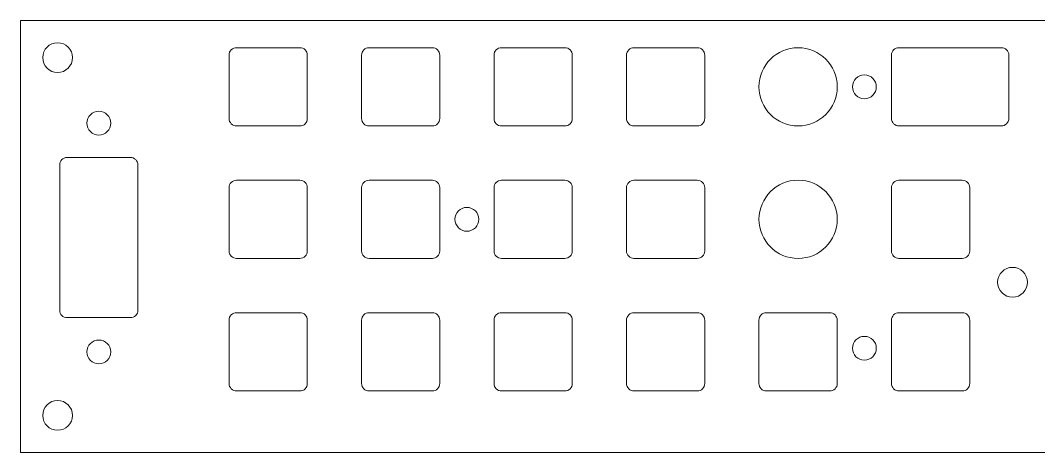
# Model space of a CAD drawing. Header units: millimetres. Extents: x -419 to 398, y -93 to 96.
# Drawn here: x -126 to 10.7, y -93.1 to -35.1 of the extents above; entities that cross this region are included whole.
import ezdxf

# ---------------------------------------------------------------- set-up
doc = ezdxf.new("R2010")
doc.units = ezdxf.units.MM
doc.header["$MEASUREMENT"] = 0
doc.layers.add('LED Strip', color=7, linetype='Continuous')

msp = doc.modelspace()

# ---------------------------------------------------------------- linework, layer by layer
at = {"layer": 'LED Strip', "color": 250, "lineweight": 9}
msp.add_lwpolyline([(-126, -93.101), (126, -93.101), (126, -35.101), (-126, -35.101), (-126, -93.101)], close=True, dxfattribs=at)
for centre, major_axis in [((-121, -40.101), (0, 2)), ((-21.6179, -44.0168), (0, 5.25)), ((-12.7279, -44.0168), (0, 1.6)), ((-115.4743, -48.8941), (0, 1.6)), ((-21.6179, -61.7968), (0, 5.25)), ((-66.0679, -61.7968), (0, 1.6)), ((7.1621, -70.2418), (0, 2)), ((-12.7279, -79.1017), (0, 1.6)), ((-115.4743, -79.5894), (0, 1.6)), ((-121, -88.101), (0, 2))]:
    msp.add_ellipse(centre, major_axis=major_axis, ratio=1, dxfattribs=at)
for points, knots in [([(-88.4879, -49.2668), (-88.4879, -49.2668), (-96.9879, -49.2668), (-96.9879, -49.2668), (-96.9879, -49.2668), (-97.2529, -49.267), (-97.5072, -49.1619), (-97.6947, -48.9746), (-97.6947, -48.9746), (-97.8823, -48.7873), (-97.9877, -48.5319), (-97.9879, -48.2668), (-97.9879, -48.2668), (-97.9879, -48.2668), (-97.9879, -39.7668), (-97.9879, -39.7668), (-97.9879, -39.7668), (-97.988, -39.5018), (-97.8829, -39.2475), (-97.6956, -39.06), (-97.6956, -39.06), (-97.5083, -38.8724), (-97.2529, -38.767), (-96.9879, -38.7668), (-96.9879, -38.7668), (-96.9879, -38.7668), (-88.4879, -38.7668), (-88.4879, -38.7668), (-88.4879, -38.7668), (-88.2228, -38.7667), (-87.9686, -38.8718), (-87.781, -39.0591), (-87.781, -39.0591), (-87.5935, -39.2464), (-87.488, -39.5018), (-87.4879, -39.7668), (-87.4879, -39.7668), (-87.4879, -39.7668), (-87.4879, -48.2668), (-87.4879, -48.2668), (-87.4879, -48.2668), (-87.4877, -48.5319), (-87.5928, -48.7861), (-87.7801, -48.9737), (-87.7801, -48.9737), (-87.9674, -49.1612), (-88.2228, -49.2667), (-88.4879, -49.2668)], [0, 0, 0, 0, 0.07692308, 0.07692308, 0.07692308, 0.07692308, 0.15384615, 0.15384615, 0.15384615, 0.15384615, 0.23076923, 0.23076923, 0.23076923, 0.23076923, 0.30769231, 0.30769231, 0.30769231, 0.30769231, 0.38461538, 0.38461538, 0.38461538, 0.38461538, 0.46153846, 0.46153846, 0.46153846, 0.46153846, 0.53846154, 0.53846154, 0.53846154, 0.53846154, 0.61538462, 0.61538462, 0.61538462, 0.61538462, 0.69230769, 0.69230769, 0.69230769, 0.69230769, 0.76923077, 0.76923077, 0.76923077, 0.76923077, 0.84615385, 0.84615385, 0.84615385, 0.84615385, 1, 1, 1, 1]), ([(-70.7079, -49.2668), (-70.7079, -49.2668), (-79.2079, -49.2668), (-79.2079, -49.2668), (-79.2079, -49.2668), (-79.4729, -49.267), (-79.7272, -49.1619), (-79.9147, -48.9746), (-79.9147, -48.9746), (-80.1023, -48.7873), (-80.2077, -48.5319), (-80.2079, -48.2668), (-80.2079, -48.2668), (-80.2079, -48.2668), (-80.2079, -39.7668), (-80.2079, -39.7668), (-80.2079, -39.7668), (-80.208, -39.5018), (-80.1029, -39.2475), (-79.9156, -39.06), (-79.9156, -39.06), (-79.7283, -38.8724), (-79.4729, -38.767), (-79.2079, -38.7668), (-79.2079, -38.7668), (-79.2079, -38.7668), (-70.7079, -38.7668), (-70.7079, -38.7668), (-70.7079, -38.7668), (-70.4428, -38.7667), (-70.1886, -38.8718), (-70.001, -39.0591), (-70.001, -39.0591), (-69.8135, -39.2464), (-69.708, -39.5018), (-69.7079, -39.7668), (-69.7079, -39.7668), (-69.7079, -39.7668), (-69.7079, -48.2668), (-69.7079, -48.2668), (-69.7079, -48.2668), (-69.7077, -48.5319), (-69.8128, -48.7861), (-70.0001, -48.9737), (-70.0001, -48.9737), (-70.1874, -49.1612), (-70.4428, -49.2667), (-70.7079, -49.2668)], [0, 0, 0, 0, 0.07692308, 0.07692308, 0.07692308, 0.07692308, 0.15384615, 0.15384615, 0.15384615, 0.15384615, 0.23076923, 0.23076923, 0.23076923, 0.23076923, 0.30769231, 0.30769231, 0.30769231, 0.30769231, 0.38461538, 0.38461538, 0.38461538, 0.38461538, 0.46153846, 0.46153846, 0.46153846, 0.46153846, 0.53846154, 0.53846154, 0.53846154, 0.53846154, 0.61538462, 0.61538462, 0.61538462, 0.61538462, 0.69230769, 0.69230769, 0.69230769, 0.69230769, 0.76923077, 0.76923077, 0.76923077, 0.76923077, 0.84615385, 0.84615385, 0.84615385, 0.84615385, 1, 1, 1, 1]), ([(-52.9279, -49.2668), (-52.9279, -49.2668), (-61.4279, -49.2668), (-61.4279, -49.2668), (-61.4279, -49.2668), (-61.6929, -49.267), (-61.9472, -49.1619), (-62.1347, -48.9746), (-62.1347, -48.9746), (-62.3223, -48.7873), (-62.4277, -48.5319), (-62.4279, -48.2668), (-62.4279, -48.2668), (-62.4279, -48.2668), (-62.4279, -39.7668), (-62.4279, -39.7668), (-62.4279, -39.7668), (-62.428, -39.5018), (-62.3229, -39.2475), (-62.1356, -39.06), (-62.1356, -39.06), (-61.9483, -38.8724), (-61.6929, -38.767), (-61.4279, -38.7668), (-61.4279, -38.7668), (-61.4279, -38.7668), (-52.9279, -38.7668), (-52.9279, -38.7668), (-52.9279, -38.7668), (-52.6628, -38.7667), (-52.4086, -38.8718), (-52.221, -39.0591), (-52.221, -39.0591), (-52.0335, -39.2464), (-51.928, -39.5018), (-51.9279, -39.7668), (-51.9279, -39.7668), (-51.9279, -39.7668), (-51.9279, -48.2668), (-51.9279, -48.2668), (-51.9279, -48.2668), (-51.9277, -48.5319), (-52.0328, -48.7861), (-52.2201, -48.9737), (-52.2201, -48.9737), (-52.4074, -49.1612), (-52.6628, -49.2667), (-52.9279, -49.2668)], [0, 0, 0, 0, 0.07692308, 0.07692308, 0.07692308, 0.07692308, 0.15384615, 0.15384615, 0.15384615, 0.15384615, 0.23076923, 0.23076923, 0.23076923, 0.23076923, 0.30769231, 0.30769231, 0.30769231, 0.30769231, 0.38461538, 0.38461538, 0.38461538, 0.38461538, 0.46153846, 0.46153846, 0.46153846, 0.46153846, 0.53846154, 0.53846154, 0.53846154, 0.53846154, 0.61538462, 0.61538462, 0.61538462, 0.61538462, 0.69230769, 0.69230769, 0.69230769, 0.69230769, 0.76923077, 0.76923077, 0.76923077, 0.76923077, 0.84615385, 0.84615385, 0.84615385, 0.84615385, 1, 1, 1, 1]), ([(-35.1479, -49.2668), (-35.1479, -49.2668), (-43.6479, -49.2668), (-43.6479, -49.2668), (-43.6479, -49.2668), (-43.9129, -49.267), (-44.1672, -49.1619), (-44.3547, -48.9746), (-44.3547, -48.9746), (-44.5423, -48.7873), (-44.6477, -48.5319), (-44.6479, -48.2668), (-44.6479, -48.2668), (-44.6479, -48.2668), (-44.6479, -39.7668), (-44.6479, -39.7668), (-44.6479, -39.7668), (-44.648, -39.5018), (-44.5429, -39.2475), (-44.3556, -39.06), (-44.3556, -39.06), (-44.1683, -38.8724), (-43.9129, -38.767), (-43.6479, -38.7668), (-43.6479, -38.7668), (-43.6479, -38.7668), (-35.1479, -38.7668), (-35.1479, -38.7668), (-35.1479, -38.7668), (-34.8828, -38.7667), (-34.6286, -38.8718), (-34.441, -39.0591), (-34.441, -39.0591), (-34.2535, -39.2464), (-34.148, -39.5018), (-34.1479, -39.7668), (-34.1479, -39.7668), (-34.1479, -39.7668), (-34.1479, -48.2668), (-34.1479, -48.2668), (-34.1479, -48.2668), (-34.1477, -48.5319), (-34.2528, -48.7861), (-34.4401, -48.9737), (-34.4401, -48.9737), (-34.6274, -49.1612), (-34.8828, -49.2667), (-35.1479, -49.2668)], [0, 0, 0, 0, 0.07692308, 0.07692308, 0.07692308, 0.07692308, 0.15384615, 0.15384615, 0.15384615, 0.15384615, 0.23076923, 0.23076923, 0.23076923, 0.23076923, 0.30769231, 0.30769231, 0.30769231, 0.30769231, 0.38461538, 0.38461538, 0.38461538, 0.38461538, 0.46153846, 0.46153846, 0.46153846, 0.46153846, 0.53846154, 0.53846154, 0.53846154, 0.53846154, 0.61538462, 0.61538462, 0.61538462, 0.61538462, 0.69230769, 0.69230769, 0.69230769, 0.69230769, 0.76923077, 0.76923077, 0.76923077, 0.76923077, 0.84615385, 0.84615385, 0.84615385, 0.84615385, 1, 1, 1, 1]), ([(-8.0879, -38.7667), (-8.0879, -38.7667), (5.662, -38.7667), (5.662, -38.7667), (5.662, -38.7667), (6.2121, -38.7667), (6.6621, -39.2168), (6.6621, -39.7668), (6.6621, -39.7668), (6.6621, -39.7668), (6.6621, -48.2667), (6.6621, -48.2667), (6.6621, -48.2667), (6.6621, -48.8167), (6.2121, -49.2667), (5.662, -49.2667), (5.662, -49.2667), (5.662, -49.2667), (-8.0879, -49.2667), (-8.0879, -49.2667), (-8.0879, -49.2667), (-8.6379, -49.2667), (-9.0879, -48.8167), (-9.0879, -48.2667), (-9.0879, -48.2667), (-9.0879, -48.2667), (-9.0879, -39.7668), (-9.0879, -39.7668), (-9.0879, -39.7668), (-9.0879, -39.2168), (-8.6379, -38.7667), (-8.0879, -38.7667)], [0, 0, 0, 0, 0.11111111, 0.11111111, 0.11111111, 0.11111111, 0.22222222, 0.22222222, 0.22222222, 0.22222222, 0.33333333, 0.33333333, 0.33333333, 0.33333333, 0.44444444, 0.44444444, 0.44444444, 0.44444444, 0.55555556, 0.55555556, 0.55555556, 0.55555556, 0.66666667, 0.66666667, 0.66666667, 0.66666667, 0.77777778, 0.77777778, 0.77777778, 0.77777778, 1, 1, 1, 1]), ([(-111.2244, -74.9917), (-111.2244, -74.9917), (-119.7242, -74.9917), (-119.7242, -74.9917), (-119.7242, -74.9917), (-119.9892, -74.9918), (-120.2435, -74.8867), (-120.431, -74.6994), (-120.431, -74.6994), (-120.6186, -74.5121), (-120.724, -74.2567), (-120.7242, -73.9917), (-120.7242, -73.9917), (-120.7242, -73.9917), (-120.7242, -54.4919), (-120.7242, -54.4919), (-120.7242, -54.4919), (-120.7243, -54.2268), (-120.6192, -53.9726), (-120.4319, -53.785), (-120.4319, -53.785), (-120.2446, -53.5975), (-119.9892, -53.492), (-119.7242, -53.4919), (-119.7242, -53.4919), (-119.7242, -53.4919), (-111.2244, -53.4919), (-111.2244, -53.4919), (-111.2244, -53.4919), (-110.9593, -53.4917), (-110.7051, -53.5968), (-110.5175, -53.7841), (-110.5175, -53.7841), (-110.33, -53.9714), (-110.2245, -54.2268), (-110.2244, -54.4919), (-110.2244, -54.4919), (-110.2244, -54.4919), (-110.2244, -73.9917), (-110.2244, -73.9917), (-110.2244, -73.9917), (-110.2242, -74.2567), (-110.3293, -74.511), (-110.5166, -74.6985), (-110.5166, -74.6985), (-110.7039, -74.886), (-110.9593, -74.9915), (-111.2244, -74.9917)], [0, 0, 0, 0, 0.07692308, 0.07692308, 0.07692308, 0.07692308, 0.15384615, 0.15384615, 0.15384615, 0.15384615, 0.23076923, 0.23076923, 0.23076923, 0.23076923, 0.30769231, 0.30769231, 0.30769231, 0.30769231, 0.38461538, 0.38461538, 0.38461538, 0.38461538, 0.46153846, 0.46153846, 0.46153846, 0.46153846, 0.53846154, 0.53846154, 0.53846154, 0.53846154, 0.61538462, 0.61538462, 0.61538462, 0.61538462, 0.69230769, 0.69230769, 0.69230769, 0.69230769, 0.76923077, 0.76923077, 0.76923077, 0.76923077, 0.84615385, 0.84615385, 0.84615385, 0.84615385, 1, 1, 1, 1]), ([(-88.4879, -67.0468), (-88.4879, -67.0468), (-96.9879, -67.0468), (-96.9879, -67.0468), (-96.9879, -67.0468), (-97.2529, -67.047), (-97.5072, -66.9419), (-97.6947, -66.7546), (-97.6947, -66.7546), (-97.8823, -66.5673), (-97.9877, -66.3119), (-97.9879, -66.0468), (-97.9879, -66.0468), (-97.9879, -66.0468), (-97.9879, -57.5468), (-97.9879, -57.5468), (-97.9879, -57.5468), (-97.988, -57.2818), (-97.8829, -57.0275), (-97.6956, -56.84), (-97.6956, -56.84), (-97.5083, -56.6524), (-97.2529, -56.547), (-96.9879, -56.5468), (-96.9879, -56.5468), (-96.9879, -56.5468), (-88.4879, -56.5468), (-88.4879, -56.5468), (-88.4879, -56.5468), (-88.2228, -56.5467), (-87.9686, -56.6518), (-87.781, -56.8391), (-87.781, -56.8391), (-87.5935, -57.0264), (-87.488, -57.2818), (-87.4879, -57.5468), (-87.4879, -57.5468), (-87.4879, -57.5468), (-87.4879, -66.0468), (-87.4879, -66.0468), (-87.4879, -66.0468), (-87.4877, -66.3119), (-87.5928, -66.5661), (-87.7801, -66.7537), (-87.7801, -66.7537), (-87.9674, -66.9412), (-88.2228, -67.0467), (-88.4879, -67.0468)], [0, 0, 0, 0, 0.07692308, 0.07692308, 0.07692308, 0.07692308, 0.15384615, 0.15384615, 0.15384615, 0.15384615, 0.23076923, 0.23076923, 0.23076923, 0.23076923, 0.30769231, 0.30769231, 0.30769231, 0.30769231, 0.38461538, 0.38461538, 0.38461538, 0.38461538, 0.46153846, 0.46153846, 0.46153846, 0.46153846, 0.53846154, 0.53846154, 0.53846154, 0.53846154, 0.61538462, 0.61538462, 0.61538462, 0.61538462, 0.69230769, 0.69230769, 0.69230769, 0.69230769, 0.76923077, 0.76923077, 0.76923077, 0.76923077, 0.84615385, 0.84615385, 0.84615385, 0.84615385, 1, 1, 1, 1]), ([(-70.7079, -67.0468), (-70.7079, -67.0468), (-79.2079, -67.0468), (-79.2079, -67.0468), (-79.2079, -67.0468), (-79.4729, -67.047), (-79.7272, -66.9419), (-79.9147, -66.7546), (-79.9147, -66.7546), (-80.1023, -66.5673), (-80.2077, -66.3119), (-80.2079, -66.0468), (-80.2079, -66.0468), (-80.2079, -66.0468), (-80.2079, -57.5468), (-80.2079, -57.5468), (-80.2079, -57.5468), (-80.208, -57.2818), (-80.1029, -57.0275), (-79.9156, -56.84), (-79.9156, -56.84), (-79.7283, -56.6524), (-79.4729, -56.547), (-79.2079, -56.5468), (-79.2079, -56.5468), (-79.2079, -56.5468), (-70.7079, -56.5468), (-70.7079, -56.5468), (-70.7079, -56.5468), (-70.4428, -56.5467), (-70.1886, -56.6518), (-70.001, -56.8391), (-70.001, -56.8391), (-69.8135, -57.0264), (-69.708, -57.2818), (-69.7079, -57.5468), (-69.7079, -57.5468), (-69.7079, -57.5468), (-69.7079, -66.0468), (-69.7079, -66.0468), (-69.7079, -66.0468), (-69.7077, -66.3119), (-69.8128, -66.5661), (-70.0001, -66.7537), (-70.0001, -66.7537), (-70.1874, -66.9412), (-70.4428, -67.0467), (-70.7079, -67.0468)], [0, 0, 0, 0, 0.07692308, 0.07692308, 0.07692308, 0.07692308, 0.15384615, 0.15384615, 0.15384615, 0.15384615, 0.23076923, 0.23076923, 0.23076923, 0.23076923, 0.30769231, 0.30769231, 0.30769231, 0.30769231, 0.38461538, 0.38461538, 0.38461538, 0.38461538, 0.46153846, 0.46153846, 0.46153846, 0.46153846, 0.53846154, 0.53846154, 0.53846154, 0.53846154, 0.61538462, 0.61538462, 0.61538462, 0.61538462, 0.69230769, 0.69230769, 0.69230769, 0.69230769, 0.76923077, 0.76923077, 0.76923077, 0.76923077, 0.84615385, 0.84615385, 0.84615385, 0.84615385, 1, 1, 1, 1]), ([(-52.9279, -67.0468), (-52.9279, -67.0468), (-61.4279, -67.0468), (-61.4279, -67.0468), (-61.4279, -67.0468), (-61.6929, -67.047), (-61.9472, -66.9419), (-62.1347, -66.7546), (-62.1347, -66.7546), (-62.3223, -66.5673), (-62.4277, -66.3119), (-62.4279, -66.0468), (-62.4279, -66.0468), (-62.4279, -66.0468), (-62.4279, -57.5468), (-62.4279, -57.5468), (-62.4279, -57.5468), (-62.428, -57.2818), (-62.3229, -57.0275), (-62.1356, -56.84), (-62.1356, -56.84), (-61.9483, -56.6524), (-61.6929, -56.547), (-61.4279, -56.5468), (-61.4279, -56.5468), (-61.4279, -56.5468), (-52.9279, -56.5468), (-52.9279, -56.5468), (-52.9279, -56.5468), (-52.6628, -56.5467), (-52.4086, -56.6518), (-52.221, -56.8391), (-52.221, -56.8391), (-52.0335, -57.0264), (-51.928, -57.2818), (-51.9279, -57.5468), (-51.9279, -57.5468), (-51.9279, -57.5468), (-51.9279, -66.0468), (-51.9279, -66.0468), (-51.9279, -66.0468), (-51.9277, -66.3119), (-52.0328, -66.5661), (-52.2201, -66.7537), (-52.2201, -66.7537), (-52.4074, -66.9412), (-52.6628, -67.0467), (-52.9279, -67.0468)], [0, 0, 0, 0, 0.07692308, 0.07692308, 0.07692308, 0.07692308, 0.15384615, 0.15384615, 0.15384615, 0.15384615, 0.23076923, 0.23076923, 0.23076923, 0.23076923, 0.30769231, 0.30769231, 0.30769231, 0.30769231, 0.38461538, 0.38461538, 0.38461538, 0.38461538, 0.46153846, 0.46153846, 0.46153846, 0.46153846, 0.53846154, 0.53846154, 0.53846154, 0.53846154, 0.61538462, 0.61538462, 0.61538462, 0.61538462, 0.69230769, 0.69230769, 0.69230769, 0.69230769, 0.76923077, 0.76923077, 0.76923077, 0.76923077, 0.84615385, 0.84615385, 0.84615385, 0.84615385, 1, 1, 1, 1]), ([(-35.1479, -67.0468), (-35.1479, -67.0468), (-43.6479, -67.0468), (-43.6479, -67.0468), (-43.6479, -67.0468), (-43.9129, -67.047), (-44.1672, -66.9419), (-44.3547, -66.7546), (-44.3547, -66.7546), (-44.5423, -66.5673), (-44.6477, -66.3119), (-44.6479, -66.0468), (-44.6479, -66.0468), (-44.6479, -66.0468), (-44.6479, -57.5468), (-44.6479, -57.5468), (-44.6479, -57.5468), (-44.648, -57.2818), (-44.5429, -57.0275), (-44.3556, -56.84), (-44.3556, -56.84), (-44.1683, -56.6524), (-43.9129, -56.547), (-43.6479, -56.5468), (-43.6479, -56.5468), (-43.6479, -56.5468), (-35.1479, -56.5468), (-35.1479, -56.5468), (-35.1479, -56.5468), (-34.8828, -56.5467), (-34.6286, -56.6518), (-34.441, -56.8391), (-34.441, -56.8391), (-34.2535, -57.0264), (-34.148, -57.2818), (-34.1479, -57.5468), (-34.1479, -57.5468), (-34.1479, -57.5468), (-34.1479, -66.0468), (-34.1479, -66.0468), (-34.1479, -66.0468), (-34.1477, -66.3119), (-34.2528, -66.5661), (-34.4401, -66.7537), (-34.4401, -66.7537), (-34.6274, -66.9412), (-34.8828, -67.0467), (-35.1479, -67.0468)], [0, 0, 0, 0, 0.07692308, 0.07692308, 0.07692308, 0.07692308, 0.15384615, 0.15384615, 0.15384615, 0.15384615, 0.23076923, 0.23076923, 0.23076923, 0.23076923, 0.30769231, 0.30769231, 0.30769231, 0.30769231, 0.38461538, 0.38461538, 0.38461538, 0.38461538, 0.46153846, 0.46153846, 0.46153846, 0.46153846, 0.53846154, 0.53846154, 0.53846154, 0.53846154, 0.61538462, 0.61538462, 0.61538462, 0.61538462, 0.69230769, 0.69230769, 0.69230769, 0.69230769, 0.76923077, 0.76923077, 0.76923077, 0.76923077, 0.84615385, 0.84615385, 0.84615385, 0.84615385, 1, 1, 1, 1]), ([(0.4121, -67.0468), (0.4121, -67.0468), (-8.0879, -67.0468), (-8.0879, -67.0468), (-8.0879, -67.0468), (-8.3529, -67.047), (-8.6072, -66.9419), (-8.7947, -66.7546), (-8.7947, -66.7546), (-8.9823, -66.5673), (-9.0877, -66.3119), (-9.0879, -66.0468), (-9.0879, -66.0468), (-9.0879, -66.0468), (-9.0879, -57.5468), (-9.0879, -57.5468), (-9.0879, -57.5468), (-9.088, -57.2818), (-8.9829, -57.0275), (-8.7956, -56.84), (-8.7956, -56.84), (-8.6083, -56.6524), (-8.3529, -56.547), (-8.0879, -56.5468), (-8.0879, -56.5468), (-8.0879, -56.5468), (0.4121, -56.5468), (0.4121, -56.5468), (0.4121, -56.5468), (0.6772, -56.5467), (0.9314, -56.6518), (1.119, -56.8391), (1.119, -56.8391), (1.3065, -57.0264), (1.412, -57.2818), (1.4121, -57.5468), (1.4121, -57.5468), (1.4121, -57.5468), (1.4121, -66.0468), (1.4121, -66.0468), (1.4121, -66.0468), (1.4123, -66.3119), (1.3072, -66.5661), (1.1199, -66.7537), (1.1199, -66.7537), (0.9326, -66.9412), (0.6772, -67.0467), (0.4121, -67.0468)], [0, 0, 0, 0, 0.07692308, 0.07692308, 0.07692308, 0.07692308, 0.15384615, 0.15384615, 0.15384615, 0.15384615, 0.23076923, 0.23076923, 0.23076923, 0.23076923, 0.30769231, 0.30769231, 0.30769231, 0.30769231, 0.38461538, 0.38461538, 0.38461538, 0.38461538, 0.46153846, 0.46153846, 0.46153846, 0.46153846, 0.53846154, 0.53846154, 0.53846154, 0.53846154, 0.61538462, 0.61538462, 0.61538462, 0.61538462, 0.69230769, 0.69230769, 0.69230769, 0.69230769, 0.76923077, 0.76923077, 0.76923077, 0.76923077, 0.84615385, 0.84615385, 0.84615385, 0.84615385, 1, 1, 1, 1]), ([(-88.4879, -84.8268), (-88.4879, -84.8268), (-96.9879, -84.8268), (-96.9879, -84.8268), (-96.9879, -84.8268), (-97.2529, -84.827), (-97.5072, -84.7219), (-97.6947, -84.5346), (-97.6947, -84.5346), (-97.8823, -84.3473), (-97.9877, -84.0919), (-97.9879, -83.8268), (-97.9879, -83.8268), (-97.9879, -83.8268), (-97.9879, -75.3268), (-97.9879, -75.3268), (-97.9879, -75.3268), (-97.988, -75.0618), (-97.8829, -74.8075), (-97.6956, -74.62), (-97.6956, -74.62), (-97.5083, -74.4324), (-97.2529, -74.327), (-96.9879, -74.3268), (-96.9879, -74.3268), (-96.9879, -74.3268), (-88.4879, -74.3268), (-88.4879, -74.3268), (-88.4879, -74.3268), (-88.2228, -74.3267), (-87.9686, -74.4318), (-87.781, -74.6191), (-87.781, -74.6191), (-87.5935, -74.8064), (-87.488, -75.0618), (-87.4879, -75.3268), (-87.4879, -75.3268), (-87.4879, -75.3268), (-87.4879, -83.8268), (-87.4879, -83.8268), (-87.4879, -83.8268), (-87.4877, -84.0919), (-87.5928, -84.3461), (-87.7801, -84.5337), (-87.7801, -84.5337), (-87.9674, -84.7212), (-88.2228, -84.8267), (-88.4879, -84.8268)], [0, 0, 0, 0, 0.07692308, 0.07692308, 0.07692308, 0.07692308, 0.15384615, 0.15384615, 0.15384615, 0.15384615, 0.23076923, 0.23076923, 0.23076923, 0.23076923, 0.30769231, 0.30769231, 0.30769231, 0.30769231, 0.38461538, 0.38461538, 0.38461538, 0.38461538, 0.46153846, 0.46153846, 0.46153846, 0.46153846, 0.53846154, 0.53846154, 0.53846154, 0.53846154, 0.61538462, 0.61538462, 0.61538462, 0.61538462, 0.69230769, 0.69230769, 0.69230769, 0.69230769, 0.76923077, 0.76923077, 0.76923077, 0.76923077, 0.84615385, 0.84615385, 0.84615385, 0.84615385, 1, 1, 1, 1]), ([(-70.7079, -84.8268), (-70.7079, -84.8268), (-79.2079, -84.8268), (-79.2079, -84.8268), (-79.2079, -84.8268), (-79.4729, -84.827), (-79.7272, -84.7219), (-79.9147, -84.5346), (-79.9147, -84.5346), (-80.1023, -84.3473), (-80.2077, -84.0919), (-80.2079, -83.8268), (-80.2079, -83.8268), (-80.2079, -83.8268), (-80.2079, -75.3268), (-80.2079, -75.3268), (-80.2079, -75.3268), (-80.208, -75.0618), (-80.1029, -74.8075), (-79.9156, -74.62), (-79.9156, -74.62), (-79.7283, -74.4324), (-79.4729, -74.327), (-79.2079, -74.3268), (-79.2079, -74.3268), (-79.2079, -74.3268), (-70.7079, -74.3268), (-70.7079, -74.3268), (-70.7079, -74.3268), (-70.4428, -74.3267), (-70.1886, -74.4318), (-70.001, -74.6191), (-70.001, -74.6191), (-69.8135, -74.8064), (-69.708, -75.0618), (-69.7079, -75.3268), (-69.7079, -75.3268), (-69.7079, -75.3268), (-69.7079, -83.8268), (-69.7079, -83.8268), (-69.7079, -83.8268), (-69.7077, -84.0919), (-69.8128, -84.3461), (-70.0001, -84.5337), (-70.0001, -84.5337), (-70.1874, -84.7212), (-70.4428, -84.8267), (-70.7079, -84.8268)], [0, 0, 0, 0, 0.07692308, 0.07692308, 0.07692308, 0.07692308, 0.15384615, 0.15384615, 0.15384615, 0.15384615, 0.23076923, 0.23076923, 0.23076923, 0.23076923, 0.30769231, 0.30769231, 0.30769231, 0.30769231, 0.38461538, 0.38461538, 0.38461538, 0.38461538, 0.46153846, 0.46153846, 0.46153846, 0.46153846, 0.53846154, 0.53846154, 0.53846154, 0.53846154, 0.61538462, 0.61538462, 0.61538462, 0.61538462, 0.69230769, 0.69230769, 0.69230769, 0.69230769, 0.76923077, 0.76923077, 0.76923077, 0.76923077, 0.84615385, 0.84615385, 0.84615385, 0.84615385, 1, 1, 1, 1]), ([(-52.9279, -84.8268), (-52.9279, -84.8268), (-61.4279, -84.8268), (-61.4279, -84.8268), (-61.4279, -84.8268), (-61.6929, -84.827), (-61.9472, -84.7219), (-62.1347, -84.5346), (-62.1347, -84.5346), (-62.3223, -84.3473), (-62.4277, -84.0919), (-62.4279, -83.8268), (-62.4279, -83.8268), (-62.4279, -83.8268), (-62.4279, -75.3268), (-62.4279, -75.3268), (-62.4279, -75.3268), (-62.428, -75.0618), (-62.3229, -74.8075), (-62.1356, -74.62), (-62.1356, -74.62), (-61.9483, -74.4324), (-61.6929, -74.327), (-61.4279, -74.3268), (-61.4279, -74.3268), (-61.4279, -74.3268), (-52.9279, -74.3268), (-52.9279, -74.3268), (-52.9279, -74.3268), (-52.6628, -74.3267), (-52.4086, -74.4318), (-52.221, -74.6191), (-52.221, -74.6191), (-52.0335, -74.8064), (-51.928, -75.0618), (-51.9279, -75.3268), (-51.9279, -75.3268), (-51.9279, -75.3268), (-51.9279, -83.8268), (-51.9279, -83.8268), (-51.9279, -83.8268), (-51.9277, -84.0919), (-52.0328, -84.3461), (-52.2201, -84.5337), (-52.2201, -84.5337), (-52.4074, -84.7212), (-52.6628, -84.8267), (-52.9279, -84.8268)], [0, 0, 0, 0, 0.07692308, 0.07692308, 0.07692308, 0.07692308, 0.15384615, 0.15384615, 0.15384615, 0.15384615, 0.23076923, 0.23076923, 0.23076923, 0.23076923, 0.30769231, 0.30769231, 0.30769231, 0.30769231, 0.38461538, 0.38461538, 0.38461538, 0.38461538, 0.46153846, 0.46153846, 0.46153846, 0.46153846, 0.53846154, 0.53846154, 0.53846154, 0.53846154, 0.61538462, 0.61538462, 0.61538462, 0.61538462, 0.69230769, 0.69230769, 0.69230769, 0.69230769, 0.76923077, 0.76923077, 0.76923077, 0.76923077, 0.84615385, 0.84615385, 0.84615385, 0.84615385, 1, 1, 1, 1]), ([(-35.1479, -84.8268), (-35.1479, -84.8268), (-43.6479, -84.8268), (-43.6479, -84.8268), (-43.6479, -84.8268), (-43.9129, -84.827), (-44.1672, -84.7219), (-44.3547, -84.5346), (-44.3547, -84.5346), (-44.5423, -84.3473), (-44.6477, -84.0919), (-44.6479, -83.8268), (-44.6479, -83.8268), (-44.6479, -83.8268), (-44.6479, -75.3268), (-44.6479, -75.3268), (-44.6479, -75.3268), (-44.648, -75.0618), (-44.5429, -74.8075), (-44.3556, -74.62), (-44.3556, -74.62), (-44.1683, -74.4324), (-43.9129, -74.327), (-43.6479, -74.3268), (-43.6479, -74.3268), (-43.6479, -74.3268), (-35.1479, -74.3268), (-35.1479, -74.3268), (-35.1479, -74.3268), (-34.8828, -74.3267), (-34.6286, -74.4318), (-34.441, -74.6191), (-34.441, -74.6191), (-34.2535, -74.8064), (-34.148, -75.0618), (-34.1479, -75.3268), (-34.1479, -75.3268), (-34.1479, -75.3268), (-34.1479, -83.8268), (-34.1479, -83.8268), (-34.1479, -83.8268), (-34.1477, -84.0919), (-34.2528, -84.3461), (-34.4401, -84.5337), (-34.4401, -84.5337), (-34.6274, -84.7212), (-34.8828, -84.8267), (-35.1479, -84.8268)], [0, 0, 0, 0, 0.07692308, 0.07692308, 0.07692308, 0.07692308, 0.15384615, 0.15384615, 0.15384615, 0.15384615, 0.23076923, 0.23076923, 0.23076923, 0.23076923, 0.30769231, 0.30769231, 0.30769231, 0.30769231, 0.38461538, 0.38461538, 0.38461538, 0.38461538, 0.46153846, 0.46153846, 0.46153846, 0.46153846, 0.53846154, 0.53846154, 0.53846154, 0.53846154, 0.61538462, 0.61538462, 0.61538462, 0.61538462, 0.69230769, 0.69230769, 0.69230769, 0.69230769, 0.76923077, 0.76923077, 0.76923077, 0.76923077, 0.84615385, 0.84615385, 0.84615385, 0.84615385, 1, 1, 1, 1]), ([(-17.3679, -84.8268), (-17.3679, -84.8268), (-25.8679, -84.8268), (-25.8679, -84.8268), (-25.8679, -84.8268), (-26.1329, -84.827), (-26.3872, -84.7219), (-26.5747, -84.5346), (-26.5747, -84.5346), (-26.7623, -84.3473), (-26.8677, -84.0919), (-26.8679, -83.8268), (-26.8679, -83.8268), (-26.8679, -83.8268), (-26.8679, -75.3268), (-26.8679, -75.3268), (-26.8679, -75.3268), (-26.868, -75.0618), (-26.7629, -74.8075), (-26.5756, -74.62), (-26.5756, -74.62), (-26.3883, -74.4324), (-26.1329, -74.327), (-25.8679, -74.3268), (-25.8679, -74.3268), (-25.8679, -74.3268), (-17.3679, -74.3268), (-17.3679, -74.3268), (-17.3679, -74.3268), (-17.1028, -74.3267), (-16.8486, -74.4318), (-16.661, -74.6191), (-16.661, -74.6191), (-16.4735, -74.8064), (-16.368, -75.0618), (-16.3679, -75.3268), (-16.3679, -75.3268), (-16.3679, -75.3268), (-16.3679, -83.8268), (-16.3679, -83.8268), (-16.3679, -83.8268), (-16.3677, -84.0919), (-16.4728, -84.3461), (-16.6601, -84.5337), (-16.6601, -84.5337), (-16.8474, -84.7212), (-17.1028, -84.8267), (-17.3679, -84.8268)], [0, 0, 0, 0, 0.07692308, 0.07692308, 0.07692308, 0.07692308, 0.15384615, 0.15384615, 0.15384615, 0.15384615, 0.23076923, 0.23076923, 0.23076923, 0.23076923, 0.30769231, 0.30769231, 0.30769231, 0.30769231, 0.38461538, 0.38461538, 0.38461538, 0.38461538, 0.46153846, 0.46153846, 0.46153846, 0.46153846, 0.53846154, 0.53846154, 0.53846154, 0.53846154, 0.61538462, 0.61538462, 0.61538462, 0.61538462, 0.69230769, 0.69230769, 0.69230769, 0.69230769, 0.76923077, 0.76923077, 0.76923077, 0.76923077, 0.84615385, 0.84615385, 0.84615385, 0.84615385, 1, 1, 1, 1]), ([(0.4121, -84.8268), (0.4121, -84.8268), (-8.0879, -84.8268), (-8.0879, -84.8268), (-8.0879, -84.8268), (-8.3529, -84.827), (-8.6072, -84.7219), (-8.7947, -84.5346), (-8.7947, -84.5346), (-8.9823, -84.3473), (-9.0877, -84.0919), (-9.0879, -83.8268), (-9.0879, -83.8268), (-9.0879, -83.8268), (-9.0879, -75.3268), (-9.0879, -75.3268), (-9.0879, -75.3268), (-9.088, -75.0618), (-8.9829, -74.8075), (-8.7956, -74.62), (-8.7956, -74.62), (-8.6083, -74.4324), (-8.3529, -74.327), (-8.0879, -74.3268), (-8.0879, -74.3268), (-8.0879, -74.3268), (0.4121, -74.3268), (0.4121, -74.3268), (0.4121, -74.3268), (0.6772, -74.3267), (0.9314, -74.4318), (1.119, -74.6191), (1.119, -74.6191), (1.3065, -74.8064), (1.412, -75.0618), (1.4121, -75.3268), (1.4121, -75.3268), (1.4121, -75.3268), (1.4121, -83.8268), (1.4121, -83.8268), (1.4121, -83.8268), (1.4123, -84.0919), (1.3072, -84.3461), (1.1199, -84.5337), (1.1199, -84.5337), (0.9326, -84.7212), (0.6772, -84.8267), (0.4121, -84.8268)], [0, 0, 0, 0, 0.07692308, 0.07692308, 0.07692308, 0.07692308, 0.15384615, 0.15384615, 0.15384615, 0.15384615, 0.23076923, 0.23076923, 0.23076923, 0.23076923, 0.30769231, 0.30769231, 0.30769231, 0.30769231, 0.38461538, 0.38461538, 0.38461538, 0.38461538, 0.46153846, 0.46153846, 0.46153846, 0.46153846, 0.53846154, 0.53846154, 0.53846154, 0.53846154, 0.61538462, 0.61538462, 0.61538462, 0.61538462, 0.69230769, 0.69230769, 0.69230769, 0.69230769, 0.76923077, 0.76923077, 0.76923077, 0.76923077, 0.84615385, 0.84615385, 0.84615385, 0.84615385, 1, 1, 1, 1])]:
    msp.add_open_spline(points, degree=3, knots=knots, dxfattribs=at)

doc.saveas('drawing.dxf')
